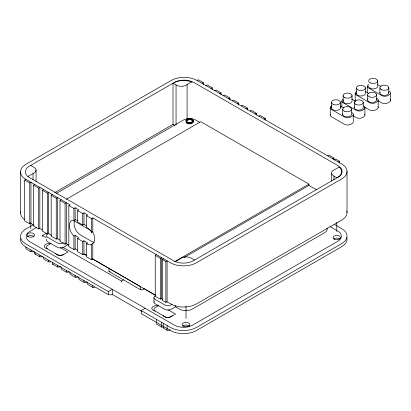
<?xml version="1.0" encoding="UTF-8"?>
<svg xmlns="http://www.w3.org/2000/svg" width="411" height="411" viewBox="0 0 411 411"><rect width="100%" height="100%" fill="white"/><g stroke="black" fill="none" stroke-linecap="round" stroke-linejoin="round"><path stroke-width="0.62" d="M186.065 122.088C185.125 113.857 199.808 121.255 190.134 123.819C180.352 123.506 191.315 115.732 193.149 122.005M186.044 120.233C186.486 123.264 192.009 123.3 193.149 120.695M92.799 243.548L91.437 244.381A8.934 5.158 60 0 1 86.968 243.939L86.495 243.661L86.495 256.829L91.571 259.762L92.799 259.053L92.799 243.548L93.667 242.742L94.299 241.344A17.627 10.177 60 0 0 94.299 235.709L92.799 231.773L92.799 217.943L91.571 218.652L86.495 215.718L86.495 227.211L86.968 227.483A8.934 5.158 60 0 1 91.437 232.2L91.571 232.482L92.799 231.773M337.765 177.367L339.784 175.846A13.995 8.081 0 0 0 339.784 167.765L338.397 165.88L193.751 82.37L190.483 81.568A13.995 8.081 0 0 0 176.489 81.568L173.853 82.734M27.958 176.468L33.024 173.54A6.977 4.028 0 0 0 33.661 167.164L30.64 165.417M175.04 125.519L173.026 124.358L173.026 83.212L176.047 84.954A6.977 4.028 0 0 0 187.097 84.589L192.163 81.666C186.553 79.41 179.895 79.642 174.485 82.37L29.181 166.26C24.275 168.351 24.275 175.292 29.181 177.382L173.822 260.893C179.756 263.877 187.154 263.877 193.088 260.893L338.397 177.002C342.476 175.225 343.699 169.26 339.614 166.794L334.549 169.722A6.977 4.028 0 0 0 333.912 176.098L333.912 179.9M24.686 180.039L29.741 182.957L30.969 182.248L30.989 223.096L29.762 223.805L24.686 220.871L24.686 180.039L25.914 179.33M197.121 80.484L198.349 79.775L203.404 82.693L203.404 84.594M202.176 83.402L203.404 82.693M33.517 185.135L38.593 188.068L39.821 187.359L39.821 228.192L38.593 228.901L33.517 225.973L33.517 185.135L34.745 184.426M205.952 85.58L207.175 84.871L212.256 87.805L212.256 89.706M211.028 88.514L212.256 87.805M42.348 190.231L47.424 193.165L48.647 192.456L48.647 233.294L47.424 233.998L42.348 231.069L42.348 190.231L43.571 189.522M214.778 90.677L216.006 89.973L221.082 92.901L221.082 94.802M219.854 93.61L221.082 92.901M54.678 192.687L173.298 124.199M51.175 195.333L56.25 198.261L57.478 197.552L57.478 238.39L56.25 239.099L51.175 236.166L51.175 195.333L52.403 194.624M223.61 95.778L224.838 95.069L229.913 97.998L229.913 99.899M56.41 193.365L183.244 120.14A8.934 5.158 0 0 1 188.397 118.676M228.686 98.707L229.913 97.998M60.006 200.429L65.082 203.358L66.31 202.649L66.31 243.487L65.082 244.196L60.006 241.262L60.006 200.429L61.234 199.72M232.441 100.875L233.664 100.166L238.74 103.099L238.74 104.995M66.335 199.273L200.774 121.656L308.969 184.123L308.969 185.433L183.974 257.599M237.517 103.803L238.74 103.099M33.404 224.668L25.646 229.143L23.057 231.09A18.726 10.814 0 0 0 23.057 241.904L25.646 243.846L108.355 291.599L108.36 294.661L111.515 294.882L112.306 294.43L141.327 311.184M73.913 249.585L73.913 235.976L75.136 235.267L75.136 248.876L73.913 249.585L68.832 246.651L68.832 205.526L70.06 204.817L25.646 179.175L23.057 177.228A18.726 10.814 0 0 1 23.057 166.414L25.646 164.472L171.387 80.33L174.752 78.835A18.726 10.814 0 0 1 193.483 78.835L196.854 80.33L341.926 164.087L344.516 166.034A18.726 10.814 0 0 1 344.516 176.848L341.926 178.79L196.191 262.932L192.821 264.427A18.726 10.814 0 0 1 174.089 264.427L170.719 262.932L92.799 217.943M241.267 105.971L242.495 105.262L247.571 108.196L247.571 110.091M36.502 227.437L27.938 232.718A13.095 7.562 0 0 0 27.938 240.276L29.854 241.719L174.413 325.178L176.905 326.283A13.095 7.562 0 0 0 190.005 326.283L192.497 325.178L337.719 241.334L339.635 239.896A13.095 7.562 0 0 0 339.635 232.333L329.992 226.43M68.832 205.526L73.913 208.454L75.136 207.75L78.891 209.913L77.664 210.622L77.664 222.115L82.739 225.043L83.967 224.334L86.649 225.886M246.343 108.905L247.571 108.196M250.099 111.068L251.327 110.364L256.377 113.282L256.382 115.178M42.508 236.556L42.508 235.462L46.397 233.217M255.154 113.986L256.377 113.282M77.664 210.622L82.739 213.556L83.967 212.847L87.718 215.015L86.495 215.718M73.913 235.976L72.752 234.753A8.934 5.158 60 0 1 69.808 228.624A17.627 10.177 60 0 1 69.808 222.988A8.934 5.158 60 0 1 72.752 220.255L73.913 220.368L75.501 219.7L78.013 220.897M258.925 116.169L260.153 115.46L265.223 118.389L265.223 120.284M34.031 251.193L32.921 251.835L30.989 251.702L25.914 248.768L25.914 247.068M263.996 119.092L265.223 118.389M51.015 243.476L47.702 245.388A4.47 2.579 0 0 0 47.702 249.035L57.18 254.507A4.47 2.579 0 0 0 63.494 254.507L67.918 251.953L60.294 247.556M42.831 256.31L41.788 256.911L39.821 256.772L34.745 253.844L34.745 252.164M86.649 255.508L83.967 253.972L82.739 254.681L77.664 251.753L77.664 238.565L78.891 237.856L75.136 235.267M67.918 244.658L63.494 247.211A4.47 2.579 0 0 1 57.18 247.211L47.702 241.74A4.47 2.579 0 0 1 46.546 239.248M77.664 238.565L82.739 241.493L83.967 240.789L87.718 242.952L86.495 243.661M60.556 266.467L59.446 267.104L57.478 266.97L52.403 264.037L52.403 262.362M69.351 271.584L68.241 272.226L66.31 272.092L61.234 269.159L61.234 267.458M78.177 276.68L77.068 277.322L75.136 277.189L70.06 274.255L70.06 272.555M87.009 281.782L85.899 282.419L83.967 282.285L78.891 279.357L78.891 277.651M155.25 255.416L160.326 258.349L161.554 257.64L161.554 298.473L160.326 299.182L155.25 296.254L155.25 255.416L156.473 254.707M327.685 155.861L328.908 155.153L333.984 158.086L333.984 159.987M332.761 158.795L333.984 158.086M62.945 247.258L121.486 281.057L123.706 279.773M162.309 259.495L165.864 261.545L167.087 260.836L167.087 301.674L165.864 302.383L162.309 300.328L162.309 259.495L163.537 258.786M334.744 159.941L335.972 159.232L339.522 161.282L339.522 163.182M108.355 291.599L112.306 289.323L112.306 294.43M338.294 161.991L339.522 161.282M174.531 261.74L308.969 184.123M175.41 261.596L180.475 258.673A6.977 4.028 0 0 1 191.526 258.308L194.547 260.05M143.896 289.257L142.792 289.894L140.577 289.74L108.987 271.501L108.987 268.44M346.792 237.486A18.726 10.814 0 0 1 344.516 244.586L341.926 246.528L196.191 330.67L192.821 332.165A18.726 10.814 0 0 1 174.089 332.165L170.719 330.67L141.225 313.624L141.225 310.562L145.16 308.291M158.6 305.584L155.281 307.5A4.47 2.579 0 0 0 155.281 311.148L164.76 316.619A4.47 2.579 0 0 0 171.074 316.619L175.497 314.066L167.873 309.663M172.183 304.31L171.074 304.947A4.47 2.579 0 0 1 164.76 304.947L155.281 299.475A4.47 2.579 0 0 1 155.281 295.828M170.123 329.766L169.013 330.403L167.082 330.269L163.537 328.225L163.537 323.457L141.225 310.562M34.745 253.844L35.726 253.911M43.571 257.26L43.571 258.94L48.647 261.874L50.62 262.007M52.403 264.037L53.384 264.109M108.987 271.501L110.097 271.579M87.718 282.753L87.718 284.453L92.799 287.381L94.73 287.515M156.509 319.362L156.509 324.125L161.59 327.058L163.521 327.192M377.298 84.363L381.064 86.541M365.055 91.432L368.826 93.605M377.884 100.644L381.655 102.822A4.47 2.579 0 0 0 387.049 103.233A10.778 6.222 0 0 0 389.849 101.609A4.47 2.579 0 0 0 390.296 99.652M351.759 99.113L355.525 101.286M364.567 107.091L369.412 109.886A4.47 2.579 0 0 0 374.806 110.297A10.778 6.222 0 0 0 377.611 108.679A4.47 2.579 0 0 0 378.058 106.721M340.118 105.833L343.884 108.006M353.424 116.01L356.116 117.567A4.47 2.579 0 0 0 361.505 117.978A10.778 6.222 0 0 0 364.31 116.359A4.47 2.579 0 0 0 364.757 114.402M333.912 176.098L336.938 177.845M199.689 122.339L195.877 120.14A8.934 5.158 0 0 0 190.73 118.676M308.969 185.433L316.521 189.795M334.277 224.344L341.926 228.763L344.516 230.71A18.726 10.814 0 0 1 344.516 241.519L341.926 243.466L196.191 327.608L192.821 329.098A18.726 10.814 0 0 1 174.089 329.098L170.719 327.608L163.537 323.457M74.186 220.923L90.831 230.53M30.085 222.885L33.974 225.125M39.523 228.326L42.302 229.929M47.851 233.135L51.74 235.375M56.733 238.257L60.068 240.178M65.621 243.384L68.94 245.249M75.054 248.778L77.818 250.422M83.952 253.916L86.736 255.524M92.295 258.735L140.577 286.678L140.577 289.74M143.46 288.275L155.697 295.339M175.163 306.575L179.612 309.144A8.934 5.158 0 0 0 192.245 309.144L324.608 232.729A8.934 5.158 0 0 0 327.089 228.182M42.508 235.462L46.376 237.697M108.36 294.661L25.646 246.913L23.057 244.966A18.726 10.814 0 0 1 20.653 238.431M92.799 259.053L155.8 295.458M161.328 298.653L162.432 299.29M166.851 301.844L174.089 305.573A18.726 10.814 0 0 0 192.821 305.573L196.191 304.078L341.926 219.936L344.516 217.994A18.726 10.814 0 0 0 346.792 210.894M24.783 219.674L23.057 218.375A18.726 10.814 0 0 1 20.653 211.84M29.741 182.957L29.762 223.805M390.45 93.025L390.45 100.32M388.796 87.528L388.796 92.634M379.887 87.928L379.887 93.035M378.207 100.094L378.207 107.389M377.581 80.69L377.581 86.161A4.47 2.579 0 0 1 372.89 88.935A4.47 2.579 0 0 1 368.734 85.889M376.553 94.592L376.553 99.698M367.645 94.998L367.645 100.104M367.424 86.243L367.424 92.927M365.338 87.754L365.338 93.225A4.47 2.579 0 0 1 360.647 96.004A4.47 2.579 0 0 1 356.491 92.958M364.911 107.774L364.911 115.07M363.252 102.272L363.252 107.379A4.47 2.579 0 0 1 358.567 110.158A4.47 2.579 0 0 1 354.405 107.112M356.429 88.16L356.429 93.631M355.186 93.307L355.186 100.603M354.344 102.678L354.344 107.785M353.27 114.494L353.27 121.79A4.47 2.579 0 0 1 352.669 123.079A10.778 6.222 0 0 1 349.864 124.697A4.47 2.579 0 0 1 344.475 124.286L331.554 116.827A4.47 2.579 0 0 1 330.398 114.335M352.037 95.434L352.037 100.906A4.47 2.579 0 0 1 347.352 103.68A4.47 2.579 0 0 1 343.195 100.633M351.611 108.992L351.611 114.099A4.47 2.579 0 0 1 346.925 116.878A4.47 2.579 0 0 1 342.769 113.832M347.023 171.438L347.023 212.585M343.134 95.835L343.134 101.306M342.707 109.398L342.707 114.505M341.885 100.988L341.885 107.066M340.4 102.154L340.4 107.625M336.784 222.377L336.784 231.336M331.513 173.344L331.513 180.943M331.492 102.555L331.492 108.031M330.244 107.708L330.244 115.003M193.129 120.156L193.129 121.466M192.923 121.214L192.923 122.529M192.872 119.637L192.872 120.952M192.471 121.687L192.471 123.002M192.389 119.175L192.389 120.49M192.055 118.99L192.055 120.305M191.829 122.077L191.829 123.387M191.716 118.805L191.716 120.115M191.028 122.355L191.028 123.67M190.899 118.543L190.899 119.858M190.134 122.504L190.134 123.819M189.995 118.414L189.995 119.724M189.199 122.514L189.199 123.829M189.06 118.425L189.06 119.735M188.295 122.386L188.295 123.701M188.166 118.574L188.166 119.889M187.478 122.124L187.478 123.439M187.365 118.851L187.365 120.166M187.097 84.589L187.097 118.774M186.805 121.754L186.805 123.064M186.717 119.241L186.717 120.551M186.322 121.291L186.322 122.601M186.27 119.714L186.27 121.024M186.013 306.226L186.013 318.381M176.047 84.954L176.047 124.836M175.497 305.522L175.497 306.77L171.074 309.324A4.47 2.579 0 0 1 164.76 309.324L155.281 303.852A4.47 2.579 0 0 1 154.125 301.361M167.082 325.507L167.082 330.269M165.864 261.545L165.864 302.383M161.59 322.291L161.59 327.058M160.326 258.349L160.326 299.182M153.971 297.651L153.971 302.028M121.486 281.057L121.486 282.152M92.799 285.681L92.799 287.381M91.571 218.652L91.571 232.482M91.571 244.252L91.571 259.762M83.967 212.847L83.967 224.334M83.967 240.789L83.967 253.972M83.967 280.585L83.967 282.285M82.739 213.556L82.739 225.043M82.739 241.493L82.739 254.681M75.136 207.75L75.136 219.664M75.136 275.488L75.136 277.189M73.913 208.454L73.913 220.368M66.31 270.387L66.31 272.092M65.082 203.358L65.082 244.196M57.478 265.29L57.478 266.97M56.25 198.261L56.25 239.099M48.647 260.194L48.647 261.874M47.424 193.165L47.424 233.998M39.821 255.097L39.821 256.772M38.593 188.068L38.593 228.901M36.06 169.918L36.06 181.945M33.024 173.54L33.024 179.874M30.989 250.001L30.989 251.702M30.789 223.009L30.789 228.763M20.55 171.824L20.55 212.97M74.35 220.363A17.627 10.177 60 0 0 74.35 225.999A8.934 5.158 60 0 0 80.453 234.928L91.509 241.314A8.934 5.158 60 0 0 94.181 242.171M63.494 242.834A4.47 2.579 0 0 1 57.18 242.834L47.702 237.363A4.47 2.579 0 0 1 47.702 233.715M331.554 105.884A10.778 6.222 0 0 0 330.845 106.418A4.47 2.579 0 0 0 331.554 109.532L344.475 116.991A4.47 2.579 0 0 0 349.864 117.402A10.778 6.222 0 0 0 352.669 115.784A4.47 2.579 0 0 0 351.96 112.671M340.154 106.968A4.47 2.579 0 0 1 335.71 110.405A4.47 2.579 0 0 1 331.913 106.716M343.195 99.164A10.778 6.222 0 0 0 342.486 99.698A4.47 2.579 0 0 0 343.195 102.812L356.116 110.271A4.47 2.579 0 0 0 361.505 110.682A10.778 6.222 0 0 0 364.31 109.064A4.47 2.579 0 0 0 363.601 105.951M356.491 91.483A10.778 6.222 0 0 0 355.782 92.018A4.47 2.579 0 0 0 356.491 95.131L369.412 102.591A4.47 2.579 0 0 0 374.806 103.002A10.778 6.222 0 0 0 377.611 101.383A4.47 2.579 0 0 0 376.902 98.27M355.335 101.27A4.47 2.579 0 0 1 355.335 99.935M376.312 99.041A4.47 2.579 0 0 1 371.863 102.478A4.47 2.579 0 0 1 368.066 98.789M368.734 84.419A10.778 6.222 0 0 0 368.025 84.954A4.47 2.579 0 0 0 368.734 88.067L381.655 95.527A4.47 2.579 0 0 0 387.049 95.933A10.778 6.222 0 0 0 389.849 94.314A4.47 2.579 0 0 0 389.14 91.201M388.554 91.977A4.47 2.579 0 0 1 384.691 95.409A4.47 2.579 0 0 1 379.949 92.362M333.737 238.971A3.73 2.153 0 0 1 339.656 238.842M182.648 326.144A3.889 2.245 0 0 1 189.379 326.144M27.511 236.592A3.75 2.168 0 0 1 34.01 236.536M63.998 254.255A4.691 2.707 0 0 1 59.158 255.37A4.691 2.707 0 0 1 55.521 253.217M47.352 248.799A4.691 2.707 0 0 1 44.496 245.346A4.691 2.707 0 0 1 50.481 243.692M172.245 315.535A4.691 2.707 0 0 1 167.714 317.539A4.691 2.707 0 0 1 163.182 315.535M155.281 310.973A4.691 2.707 0 0 1 151.967 307.659A4.691 2.707 0 0 1 157.711 305.743M333.044 104.317A4.47 2.579 0 0 0 340.339 102.827A4.47 2.579 0 0 0 334.456 99.924A4.47 2.579 0 0 0 333.044 104.317M344.259 111.155A4.47 2.579 0 0 0 351.549 109.665A4.47 2.579 0 0 0 345.666 106.762A4.47 2.579 0 0 0 344.259 111.155M344.685 97.597A4.47 2.579 0 0 0 351.975 96.107A4.47 2.579 0 0 0 346.093 93.205A4.47 2.579 0 0 0 344.685 97.597M355.895 104.435A4.47 2.579 0 0 0 363.19 102.945A4.47 2.579 0 0 0 357.308 100.043A4.47 2.579 0 0 0 355.895 104.435M357.981 89.917A4.47 2.579 0 0 0 365.276 88.427A4.47 2.579 0 0 0 359.394 85.524A4.47 2.579 0 0 0 357.981 89.917M369.196 96.755A4.47 2.579 0 0 0 376.491 95.265A4.47 2.579 0 0 0 370.609 92.362A4.47 2.579 0 0 0 369.196 96.755M370.224 82.847A4.47 2.579 0 0 0 377.519 81.357A4.47 2.579 0 0 0 371.636 78.46A4.47 2.579 0 0 0 370.224 82.847M381.439 89.69A4.47 2.579 0 0 0 388.734 88.201A4.47 2.579 0 0 0 382.852 85.298A4.47 2.579 0 0 0 381.439 89.69M334.631 239.346A3.73 2.153 0 0 0 340.498 237.789A3.73 2.153 0 0 0 335.222 235.631A3.73 2.153 0 0 0 334.631 239.346M184.066 326.581A3.889 2.245 0 0 0 189.897 324.639A3.889 2.245 0 0 0 184.066 322.692A3.889 2.245 0 0 0 184.066 326.581M28.179 236.577A3.75 2.168 0 0 0 34.432 235.549A3.75 2.168 0 0 0 29.762 232.934A3.75 2.168 0 0 0 28.179 236.577"/></g></svg>
